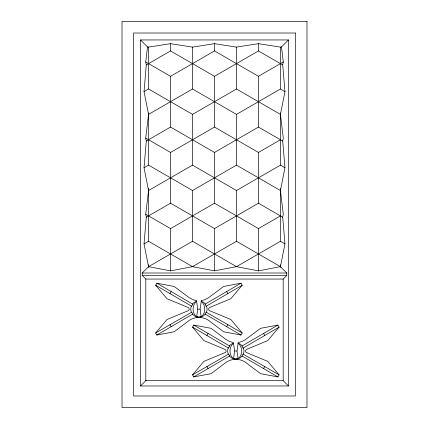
<?xml version="1.0" encoding="UTF-8"?>
<svg xmlns="http://www.w3.org/2000/svg" width="429" height="429" viewBox="0 0 429 429"><rect width="100%" height="100%" fill="white"/><g stroke="black" fill="none" stroke-linecap="round" stroke-linejoin="round"><path stroke-width="0.64" d="M288.481 385.971L283.204 380.689L145.796 380.689L145.796 279.054L142.213 275.466L142.213 273.01L148.563 266.656L144.037 243.892L146.3 217.203L145.715 214.253L148.563 190.519L144.037 167.75L146.3 141.066L145.715 138.117L148.563 114.382L144.037 91.613L146.3 64.929L145.715 61.98L147.517 46.949L140.519 39.945L288.481 39.945L288.481 385.971L140.519 385.971L140.519 39.945M192.551 304.032A8.151 8.151 0 0 1 196.611 301.308L197.737 309.121L196.664 316.715A8.237 5.824 90 0 0 197.737 317.181M229.451 345.908A8.151 8.151 0 0 1 233.505 343.184L234.631 350.997L233.558 358.59A8.237 5.824 90 0 0 234.631 359.057M200.107 317.181A8.237 5.824 -90 0 0 201.174 316.715L200.107 309.121L201.233 301.308A8.151 8.151 0 0 1 205.287 304.032M237.001 359.057A8.237 5.824 -90 0 0 238.074 358.59L237.001 350.997L238.127 343.184A8.151 8.151 0 0 1 242.181 345.908M283.204 380.689L283.204 279.054L286.786 275.466L286.786 273.01L280.437 266.656L284.963 243.892L282.7 217.203L283.285 214.253L280.437 190.519L284.963 167.75L282.7 141.066L283.285 138.117L280.437 114.382L284.963 91.613L282.7 64.929L283.285 61.98L281.483 46.949L288.481 39.945M201.609 300.643L205.024 299.624L208.446 297.812L223.681 286.443L241.001 283.199L242.197 285.247L230.845 298.729L210.033 307.368C208.204 307.947 208.065 310.387 210.033 310.875L230.845 319.508L242.197 332.995L241.001 335.038L223.681 331.799L210.725 322.072C204.215 315.948 193.629 315.948 187.119 322.072L174.163 331.799L156.837 335.038L155.641 332.995L166.994 319.508L187.811 310.875C189.774 310.387 189.639 307.947 187.811 307.368L166.994 298.729L155.641 285.247L156.837 283.199L174.163 286.443L189.398 297.812L192.814 299.624L196.235 300.643M169.981 293.613L171.176 291.564M238.111 343.13A0.729 0.729 0 0 1 238.492 342.498L241.918 341.5L245.34 339.688L260.575 328.319L277.895 325.075L279.091 327.123L267.744 340.61L246.927 349.244C245.098 349.823 244.959 352.263 246.927 352.751L267.744 361.384L279.091 374.871L277.895 376.919L260.575 373.675L247.619 363.948C241.109 357.824 230.523 357.824 224.013 363.948L211.057 373.675L193.731 376.919L192.541 374.871L203.888 361.384L224.705 352.751C226.673 352.263 226.533 349.823 224.705 349.244L203.888 340.61L192.541 327.123L193.731 325.075L211.057 328.319L226.292 339.688L229.708 341.5L233.129 342.519A0.729 0.729 0 0 1 233.515 343.13M206.875 335.489L208.07 333.44M226.668 326.678L227.858 324.63M263.562 368.554L264.757 366.505M140.519 385.971L146.198 380.292M155.641 332.995L191.784 312.183A8.172 7.979 59.7 0 0 192.884 314.012L156.837 335.038M241.001 283.199L204.955 304.225A8.172 7.979 59.7 0 1 206.113 306.193M206.151 306.274L242.197 285.247M192.541 374.871L228.678 354.059A8.172 7.979 59.7 0 0 229.783 355.888L193.731 376.919M277.895 325.075L241.849 346.106A8.172 7.979 59.7 0 1 243.012 348.069M243.045 348.155L279.091 327.123M146.3 64.929L170.544 50.933L214.5 76.314L258.456 50.933L282.7 64.929M144.037 91.613L148.563 89.001L192.519 114.382L236.481 89.001L280.437 114.382M170.544 270.86L192.519 266.656L236.481 241.275L280.437 266.656L258.456 270.86L236.481 266.656L192.519 241.275L148.563 266.656L170.544 270.86L170.544 228.587L214.5 203.207L214.5 152.451L170.544 127.07L170.544 76.314L214.5 50.933L258.456 76.314L283.285 61.98M148.563 114.382L192.519 89.001L236.481 114.382L236.481 165.138L280.437 190.519M146.3 141.066L170.544 127.07M144.037 167.75L148.563 165.138L192.519 190.519L236.481 165.138M214.5 228.587L170.544 203.207L170.544 152.451L214.5 127.07L258.456 152.451L258.456 203.207L214.5 228.587L214.5 270.86L192.519 266.656L148.563 241.275L148.563 188.529M236.481 114.382L280.437 89.001L280.437 47.11L258.456 43.672L236.481 47.11L214.5 43.672L192.519 47.11L170.544 43.672L148.563 47.11L147.517 46.949M148.563 190.519L192.519 165.138L192.519 114.382M214.5 152.451L258.456 127.07L258.456 76.314M146.3 217.203L170.544 203.207M258.456 152.451L280.437 139.757M144.037 243.892L148.563 241.275M236.481 241.275L236.481 190.519L280.437 165.138L280.437 112.907M258.456 270.86L258.456 228.587L280.437 215.9M280.437 188.529L280.437 241.275L236.481 266.656L214.5 270.86M280.437 47.11L281.483 46.949M142.213 273.01L286.786 273.01M142.213 275.466L286.786 275.466M145.796 279.054L283.204 279.054M197.737 309.121L200.107 309.121M234.631 350.997L237.001 350.997M280.437 89.001L284.963 91.613M145.715 61.98L170.544 76.314M258.456 127.07L282.7 141.066M280.437 165.138L284.963 167.75M145.715 138.117L170.544 152.451M192.519 165.138L236.481 190.519M258.456 203.207L282.7 217.203M214.5 203.207L258.456 228.587M280.437 241.275L284.963 243.892M145.715 214.253L170.544 228.587M156.837 283.199L192.884 304.225L192.6 304.611A8.172 7.979 -59.7 0 0 191.693 306.274L155.641 285.247M242.197 332.995L206.076 312.14A8.172 7.979 -59.7 0 1 204.955 314.012L241.001 335.038M193.731 325.075L229.783 346.106L229.515 346.46A8.172 7.979 -59.7 0 0 228.587 348.155L192.541 327.123M279.091 374.871L242.953 354.059A8.172 7.979 -59.7 0 1 241.849 355.888L277.895 376.919M263.562 333.44L264.757 335.489M226.668 291.564L227.858 293.613M206.875 366.505L208.07 368.554M169.981 324.63L171.176 326.678M280.437 264.822L280.437 267.498M258.456 43.672L258.456 50.933M236.481 47.11L236.481 89.001M214.5 43.672L214.5 50.933M214.5 76.314L214.5 127.07M192.519 47.11L192.519 89.001M192.519 190.519L192.519 241.275M170.544 43.672L170.544 50.933M148.563 47.11L148.563 89.001M148.563 112.907L148.563 165.138M148.563 264.822L148.563 267.498M201.201 301.533A8.237 5.824 90 0 1 204.746 309.132A8.237 5.824 90 0 1 201.18 316.715A8.156 8.076 0 0 1 196.664 316.715A8.237 5.824 -90 0 1 193.093 309.132A8.237 5.824 -90 0 1 196.643 301.539M206.483 306.081A8.151 8.151 0 0 1 206.483 312.156M205.287 314.205A8.151 8.151 0 0 1 192.551 314.205M191.361 312.156A8.151 8.151 0 0 1 191.361 306.081M196.246 300.622A0.729 0.729 0 0 1 196.621 301.255M201.217 301.255A0.729 0.729 0 0 1 201.598 300.622M238.095 343.409A8.237 5.824 90 0 1 241.64 351.008A8.237 5.824 90 0 1 238.074 358.59A8.156 8.076 0 0 1 233.558 358.59A8.237 5.824 -90 0 1 229.992 351.013A8.237 5.824 -90 0 1 233.537 343.414M243.377 347.957A8.151 8.151 0 0 1 243.377 354.038M242.181 356.081A8.151 8.151 0 0 1 229.451 356.081M228.255 354.038A8.151 8.151 0 0 1 228.255 347.957M306.982 21.45L122.018 21.45L122.018 407.55L306.982 407.55L306.982 21.45M295.42 33.012L133.58 33.012L133.58 395.988L295.42 395.988L295.42 33.012"/></g></svg>
